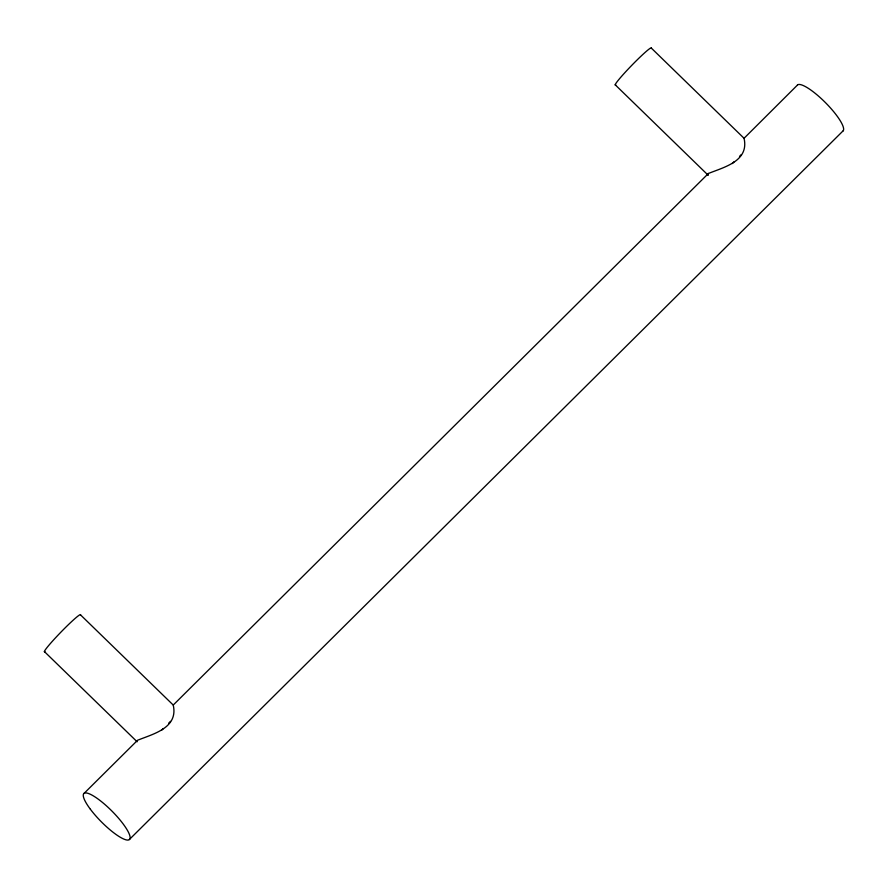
<?xml version="1.0" encoding="UTF-8"?>
<svg xmlns="http://www.w3.org/2000/svg" width="888" height="888" viewBox="0 0 888 888"><rect width="100%" height="100%" fill="white"/><g stroke="black" fill="none" stroke-linecap="round" stroke-linejoin="round"><path stroke-width="1.33" d="M708.158 175.114L708.435 173.46C724.597 166.988 749.228 161.083 744.055 138.284L651.359 48.119M80.542 614.885L173.238 705.05C178.41 727.849 153.779 733.754 137.618 740.226L83.983 793.472M708.435 173.46L173.238 705.05M797.502 85.015L744.055 138.284M161.472 730.325L163.281 728.537M168.698 723.154L170.507 721.367M732.289 163.559L734.099 161.76M739.515 156.388L741.325 154.59M129.382 839.504L842.901 131.047M615.218 84.804L707.958 175.025M44.4 651.581L137.141 741.791M797.468 84.982A32.379 7.537 45.2 0 1 825.884 103.064A32.379 7.537 45.2 0 1 842.945 131.091M615.75 84.971A25.896 1.876 -45.8 0 1 631.135 65.99A25.896 1.876 -45.8 0 1 651.392 48.085M44.933 651.736A25.896 1.876 -45.8 0 1 60.317 632.755A25.896 1.876 -45.8 0 1 80.575 614.851M90.398 809.268A32.379 7.537 45.2 0 0 129.426 839.549A32.379 7.537 45.2 0 0 100.233 800.654A32.379 7.537 45.2 0 0 90.398 809.268"/></g></svg>
